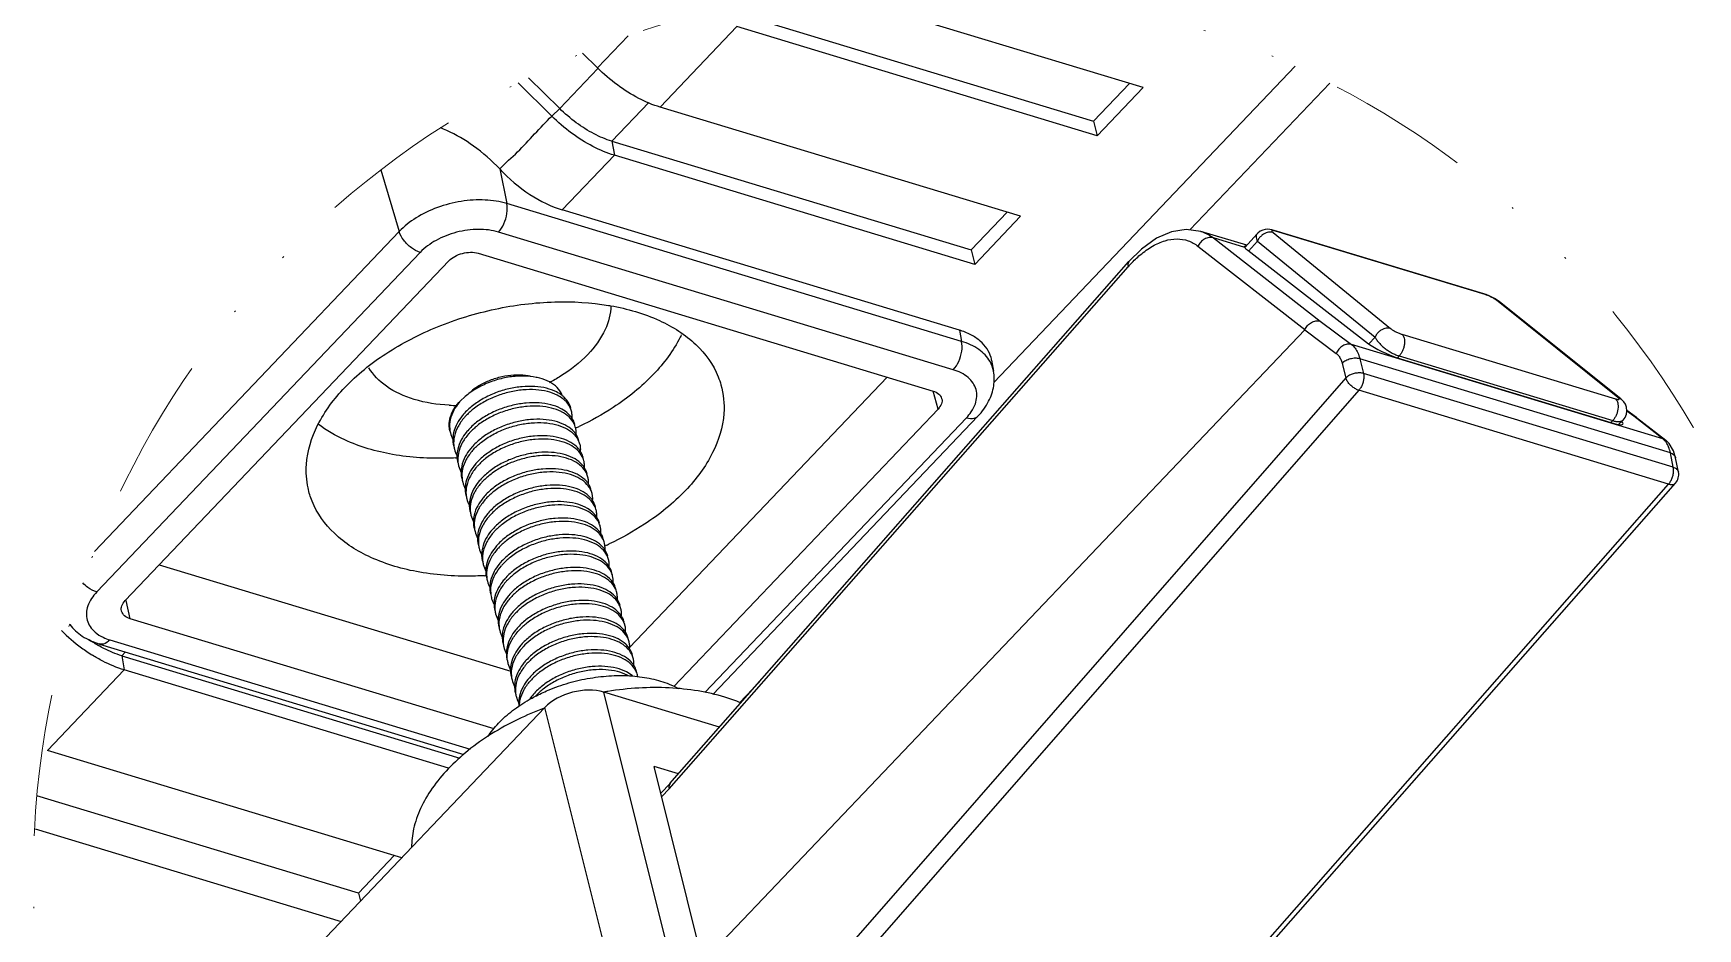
# Model space of a CAD drawing. Header units: millimetres. Extents: x 14276 to 15242, y -9916 to -8542.
# Drawn here: x 14766.8 to 14871.1, y -9379.6 to -9323.5 of the extents above; entities that cross this region are included whole.
import ezdxf

# ---------------------------------------------------------------- set-up
doc = ezdxf.new("R2010")
doc.units = ezdxf.units.MM
doc.linetypes.add('DIVIDE', pattern=[31.75, 12.7, -6.35, 0, -6.35, 0, -6.35])
doc.layers.add('hatch', color=56, linetype='Continuous', lineweight=9)

# ---------------------------------------------------------------- blocks, each defined once
blk = doc.blocks.new('u9')
at = {"color": 7, "linetype": 'Continuous'}
for p, q in [((-73.03, 161.291), (-110.484, 118.685)), ((-72.6, 161.349), (-110.054, 118.743)), ((-90.641, 112.865), (-53.334, 155.515)), ((-89.819, 112.092), (-52.512, 154.742)), ((-50.968, 154.467), (-46.48, 136.448)), ((-45.112, 154.771), (-39.625, 132.742)), ((-48.806, 153.813), (-43.319, 131.784)), ((-39.625, 132.742), (-21.348, 151.93)), ((-87.242, 109.077), (-49.526, 148.675)), ((-7.672, 140.341), (-26.855, 146.149)), ((-30.185, 142.018), (-27.931, 144.385)), ((-27.931, 144.385), (-28.057, 144.887)), ((-27.931, 144.385), (-7.784, 138.285)), ((-30.654, 142.16), (-8.447, 135.436)), ((-47.413, 137.847), (-76.182, 105.12)), ((-47.47, 137.509), (-46.895, 138.113)), ((-47.413, 137.847), (-46.95, 138.333)), ((-47.463, 137.516), (-76.226, 104.798)), ((-47.998, 136.908), (-46.48, 136.448)), ((-11.712, 128.768), (-34.551, 135.683)), ((-13.102, 129.506), (-34.291, 135.922)), ((-33.577, 136.542), (-13.255, 130.388)), ((-12.361, 128.508), (-34.949, 135.347)), ((-8.447, 135.436), (-13.255, 130.388)), ((-50.572, 133.98), (-43.319, 131.784)), ((-36.435, 134.082), (-13.629, 127.177)), ((-50.152, 131.922), (-66.765, 114.481)), ((-49.641, 131.804), (-66.045, 114.583)), ((-53.073, 131.135), (-51.821, 132.449)), ((-64.262, 114.043), (-47.705, 131.426)), ((-15.451, 123.803), (-37.479, 130.473)), ((-13.337, 129.26), (-13.102, 129.506)), ((-13.102, 129.506), (-13.255, 130.388)), ((-44.921, 128.984), (-61.064, 112.036)), ((-13.629, 127.177), (-13.371, 126.032)), ((-13.318, 126.044), (-33.593, 104.757)), ((-31.81, 104.217), (-11.535, 125.504)), ((-30.488, 102.912), (-11.39, 122.962)), ((-110.67, 117.991), (-110.489, 117.09)), ((-110.054, 118.743), (-90.641, 112.865)), ((-110.489, 117.09), (-110.36, 116.663)), ((-110.34, 117.683), (-110.16, 116.782)), ((-110.34, 117.683), (-90.927, 111.805)), ((-110.16, 116.782), (-90.698, 110.889)), ((-108.046, 114.576), (-109.868, 115.998)), ((-109.683, 115.901), (-109.866, 115.996)), ((-109.683, 115.901), (-107.866, 114.483)), ((-109.683, 115.901), (-90.178, 109.995)), ((-107.193, 114.732), (-106.918, 115.004)), ((-93.043, 110.82), (-106.635, 114.936)), ((-106.546, 114.762), (-106.432, 114.875)), ((-93.163, 110.71), (-106.546, 114.762)), ((-108.046, 114.576), (-108.036, 114.569)), ((-108.036, 114.569), (-107.438, 114.124)), ((-108.036, 114.569), (-107.866, 114.483)), ((-107.866, 114.483), (-107.438, 114.165)), ((-64.262, 114.043), (-63.95, 112.909)), ((-107.05, 113.402), (-99.446, 107.317)), ((-106.865, 113.306), (-99.261, 107.22)), ((-93.338, 109.353), (-106.721, 113.405)), ((-35.441, 104.277), (-63.95, 112.909)), ((-34.627, 113.249), (-34.32, 113.537)), ((-90.698, 110.889), (-90.927, 111.805)), ((-89.59, 111.177), (-89.819, 112.092)), ((-86.636, 92.558), (-67.751, 112.385)), ((-67.621, 110.981), (-67.744, 111.665)), ((-93.163, 110.71), (-93.055, 110.824)), ((-65.218, 111.578), (-36.709, 102.946)), ((-91.65, 109.536), (-91.257, 109.949)), ((-84.278, 103.521), (-91.65, 109.536)), ((-83.675, 104.091), (-91.25, 109.943)), ((-88.212, 108.532), (-90.178, 109.995)), ((-87.242, 109.077), (-89.22, 110.549)), ((-65.599, 109.094), (-65.741, 109.795)), ((-65.741, 109.795), (-37.232, 101.163)), ((-85.256, 102.98), (-92.627, 108.995)), ((-81.521, 103.312), (-88.212, 108.532)), ((-80.554, 103.833), (-87.253, 109.06)), ((-65.599, 109.094), (-40.715, 101.559)), ((-99.446, 107.317), (-99.447, 107.318)), ((-99.447, 107.318), (-99.314, 107.221)), ((-98.614, 106.869), (-98.46, 106.817)), ((-98.547, 106.864), (-98.46, 106.817)), ((-98.547, 106.864), (-85.414, 102.887)), ((-98.46, 106.817), (-85.327, 102.841)), ((-69.432, 101.958), (-66.56, 104.974)), ((-66.332, 104.069), (-66.56, 104.974)), ((-66.56, 104.974), (-43.976, 98.135)), ((-84.278, 103.521), (-83.729, 104.133)), ((-84.258, 103.053), (-83.491, 103.908)), ((-83.612, 103.773), (-80.74, 102.904)), ((-83.491, 103.908), (-83.478, 103.83)), ((-83.491, 103.908), (-81.521, 103.312)), ((-68.586, 101.702), (-66.332, 104.069)), ((-43.823, 97.253), (-66.332, 104.069)), ((-88.812, 93.614), (-80.052, 102.81)), ((-85.414, 102.887), (-85.327, 102.841)), ((-29.331, 99.054), (-30.488, 102.912)), ((-69.432, 101.958), (-46.848, 95.12)), ((-40.715, 101.559), (-43.976, 98.135)), ((-36.792, 98.991), (-37.232, 101.163)), ((-43.823, 97.253), (-43.976, 98.135)), ((-46.135, 94.826), (-43.823, 97.253)), ((-77.112, 93.895), (-74.24, 96.91)), ((-76.266, 93.638), (-74.012, 96.005)), ((-74.012, 96.005), (-74.24, 96.91)), ((-74.24, 96.91), (-51.656, 90.072)), ((-51.503, 89.19), (-74.012, 96.005)), ((-46.848, 95.12), (-51.656, 90.072)), ((-42.948, 92.685), (-40.55, 95.202)), ((-40.55, 95.202), (-40.048, 95.675)), ((-40.55, 95.202), (-38.601, 93.271)), ((-40.048, 95.675), (-37.952, 93.597)), ((-77.112, 93.895), (-57.082, 87.83)), ((-42.92, 92.659), (-44.845, 90.638)), ((-42.92, 92.659), (-41.986, 91.733))]:
    blk.add_line(p, q, dxfattribs=at)
for points in [[(-110.36, 116.663), (-110.082, 116.203), (-109.868, 115.998)], [(-107.194, 114.732), (-107.327, 114.56), (-107.412, 114.358), (-107.441, 114.142), (-107.414, 113.929), (-107.34, 113.74), (-107.237, 113.585), (-107.128, 113.469), (-107.049, 113.402)], [(-99.314, 107.221), (-99.148, 107.119), (-98.976, 107.027), (-98.798, 106.943), (-98.614, 106.869)], [(-80.741, 102.904), (-79.822, 102.779), (-78.902, 102.926), (-77.956, 103.338), (-77.007, 104.019), (-76.225, 104.798)], [(-85.327, 102.841), (-85.192, 102.805), (-85.051, 102.78), (-84.917, 102.771), (-84.773, 102.781), (-84.615, 102.818), (-84.454, 102.893), (-84.304, 103.006), (-84.258, 103.054)]]:
    blk.add_lwpolyline(points, dxfattribs=at)
for centre, radius, start, end in [((-39.668, 132.459), 1.69, 359.60189, 7.46028), ((-41.806, 134.6), 3.776, 317.30188, 317.71196), ((-41.589, 134.249), 3.556, 318.89133, 321.1335), ((-41.364, 134.069), 3.268, 321.10646, 325.43429), ((-39.474, 131.63), 1.702, 14.04644, 28.98214), ((-39.458, 131.634), 1.686, 5.63102, 14.06602), ((-44.174, 131.006), 1.281, 188.49705, 194.07605), ((-44.165, 131.008), 1.29, 194.06439, 206.51171), ((-41.513, 133.536), 3.729, 317.29765, 318.89796), ((-41.331, 133.216), 3.556, 318.89133, 321.1335), ((-39.216, 130.598), 1.702, 14.04644, 28.98214), ((-39.2, 130.602), 1.686, 5.63102, 14.06602), ((-38.966, 129.563), 1.711, 14.07832, 29.19207), ((-43.907, 129.976), 1.29, 194.06439, 206.51171), ((-41.255, 132.504), 3.729, 317.29765, 318.89796), ((-41.073, 132.184), 3.556, 318.89133, 321.1335), ((-38.936, 129.57), 1.68, 6.47027, 14.08763), ((-38.7, 128.534), 1.702, 14.04644, 28.98214), ((-16.815, 120.549), 10.503, 53.53256, 58.15157), ((-43.654, 128.942), 1.285, 193.99976, 205.70715), ((-40.997, 131.471), 3.728, 317.2958, 318.89794), ((-40.816, 131.152), 3.557, 318.89127, 321.13705), ((-38.684, 128.537), 1.686, 5.63102, 14.06602), ((-38.442, 127.502), 1.702, 14.04644, 28.98214), ((-15.918, 121.535), 8.479, 54.97169, 59.80381), ((-17.298, 119.893), 11.318, 45.22579, 53.53643), ((-43.391, 127.912), 1.29, 194.06439, 206.51171), ((-40.739, 130.439), 3.729, 317.29765, 318.89796), ((-40.558, 130.12), 3.556, 318.89133, 321.1335), ((-38.426, 127.505), 1.686, 5.63102, 14.06602), ((-38.184, 126.469), 1.702, 14.04644, 28.98214), ((-43.133, 126.879), 1.29, 194.06439, 206.51171), ((-40.482, 129.407), 3.729, 317.29765, 318.89796), ((-40.3, 129.088), 3.556, 318.89133, 321.1335), ((-38.168, 126.473), 1.686, 5.63102, 14.06602), ((-38.139, 126.264), 1.708, 358.93469, 13.97474), ((-42.876, 125.847), 1.29, 194.06439, 206.51171), ((-40.224, 128.375), 3.729, 317.29765, 318.89796), ((-40.042, 128.055), 3.556, 318.89133, 321.1335), ((-37.93, 125.438), 1.705, 2.56552, 13.98367), ((-37.668, 124.405), 1.702, 14.04644, 28.98214), ((-42.616, 124.816), 1.292, 194.12519, 206.98786), ((-39.966, 127.343), 3.729, 317.29867, 318.89796), ((-39.783, 127.022), 3.555, 318.89154, 321.1201), ((-37.653, 124.408), 1.686, 5.63102, 14.06602), ((-34.703, 104.467), 20.048, 93.25371, 93.55459), ((-37.411, 123.373), 1.702, 14.04644, 28.98214), ((-42.36, 123.783), 1.29, 194.06439, 206.51171), ((-39.708, 126.311), 3.729, 317.29765, 318.89796), ((-39.526, 125.991), 3.556, 318.89133, 321.1335), ((-37.395, 123.376), 1.686, 5.63102, 14.06602), ((-37.153, 122.341), 1.702, 14.04644, 28.98214), ((-35.184, 104.597), 19.799, 114.62083, 115.34052), ((-42.102, 122.751), 1.29, 194.06439, 206.51171), ((-39.45, 125.278), 3.729, 317.29765, 318.89796), ((-39.268, 124.959), 3.556, 318.89133, 321.1335), ((-37.137, 122.344), 1.686, 5.63102, 14.06602), ((-36.893, 121.309), 1.7, 14.03939, 28.9257), ((-41.844, 121.718), 1.29, 194.06439, 206.51171), ((-39.192, 124.246), 3.729, 317.29765, 318.89796), ((-39.01, 123.927), 3.556, 318.89133, 321.1335), ((-36.881, 121.312), 1.688, 5.40288, 14.06028), ((-36.637, 120.276), 1.702, 14.04644, 28.98214), ((-41.586, 120.686), 1.29, 194.06439, 206.51171), ((-38.934, 123.214), 3.729, 317.29765, 318.89796), ((-38.752, 122.894), 3.556, 318.89135, 321.13252), ((-36.621, 120.28), 1.686, 5.63102, 14.06602), ((-36.379, 119.244), 1.702, 14.04644, 28.98214), ((-41.328, 119.654), 1.29, 194.06439, 206.51171), ((-38.676, 122.182), 3.729, 317.29765, 318.89796), ((-38.495, 121.862), 3.556, 318.89133, 321.1335), ((-36.363, 119.247), 1.686, 5.63102, 14.06602), ((-36.121, 118.212), 1.702, 14.04644, 28.98214), ((-109.876, 118.15), 0.81, 138.68094, 191.34225), ((-41.07, 118.622), 1.29, 194.06439, 206.51171), ((-38.419, 121.15), 3.729, 317.29765, 318.89796), ((-38.237, 120.83), 3.556, 318.89133, 321.1335), ((-36.105, 118.215), 1.686, 5.63102, 14.06602), ((-35.879, 117.174), 1.719, 14.11574, 29.44845), ((-40.813, 117.59), 1.29, 194.06439, 206.51171), ((-38.161, 120.117), 3.729, 317.29765, 318.89796), ((-37.979, 119.798), 3.556, 318.89133, 321.1335), ((-35.824, 117.187), 1.662, 6.91535, 14.1232), ((-32.956, 97.484), 19.645, 93.09482, 93.40187), ((-35.605, 116.147), 1.702, 14.04644, 28.98214), ((-108.949, 116.79), 1.155, 215.48322, 220.7124), ((-40.553, 116.558), 1.292, 194.12191, 206.96963), ((-37.903, 119.085), 3.729, 317.29862, 318.89796), ((-37.722, 118.766), 3.557, 318.89122, 321.14097), ((-35.59, 116.151), 1.686, 5.63102, 14.06602), ((-35.348, 115.115), 1.702, 14.04644, 28.98214), ((-33.444, 97.619), 19.39, 114.72701, 115.46187), ((-40.297, 115.525), 1.29, 194.06439, 206.51171), ((-37.645, 118.053), 3.729, 317.29765, 318.89796), ((-37.463, 117.733), 3.556, 318.89133, 321.1335), ((-40.039, 114.493), 1.29, 194.06439, 206.51171), ((-39.499, 116.18), 2.446, 240.91468, 243.08635), ((-37.387, 117.021), 3.729, 317.29765, 318.89796), ((-37.205, 116.701), 3.556, 318.89133, 321.1335), ((-34.154, 102.775), 11.036, 87.22485, 89.92231), ((-36.996, 115.873), 3.552, 318.8905, 321.21629), ((-36.795, 115.896), 3.419, 316.38108, 318.6503), ((-99.117, 107.727), 0.526, 231.29044, 235.29339), ((-82.271, 110.471), 8.106, 316.87038, 318.68903)]:
    blk.add_arc(centre, radius, start, end, dxfattribs=at)
for centre, major_axis, ratio, start_param, end_param in [((-41.784, 133.397), (2.62, 0.654), 0.6159831, 3.9419533, 5.5120644), ((-105.886, 114.374), (-1.31, 0.609), 0.173443, -0.8839926, 0.4507869), ((-92.33, 110.269), (-1.29, 0.598), 0.1791821, 3.8085814, 5.3786925), ((-79.329, 102.891), (-7.917, 6.182), 0.0772247, -0.0075996, 0.0193655), ((-84.756, 104.418), (-1.279, 0.584), 0.1775373, 3.3909004, 3.7918467), ((-39.67, 96.402), (-4.491, 4.677), 0.5968302, 4.6930385, 5.4674452)]:
    blk.add_ellipse(centre, major_axis=major_axis, ratio=ratio, start_param=start_param, end_param=end_param, dxfattribs=at)
for points, start_tangent, end_tangent in [([(-33.562, 136.589), (-32.56, 137.809), (-31.832, 139.075), (-31.396, 140.356), (-31.263, 141.508)], (0.6896984, 0.7240967), (0.005966, 0.9999822)), ([(-47.404, 137.636), (-47.413, 137.847)], (0.2348064, 0.9720422), (-0.2417133, 0.9703477)), ([(-47.464, 137.516), (-47.404, 137.636)], (0.6479147, 0.7617129), (0.2348064, 0.9720422)), ([(-39.571, 132.789), (-37.936, 133.49), (-36.284, 134.402), (-34.814, 135.443), (-33.562, 136.589)], (0.9360297, 0.351921), (0.6896984, 0.7240967)), ([(-36.045, 134.571), (-36.719, 133.728)], (-0.5470453, -0.837103), (-0.6896984, -0.7240967)), ([(-36.719, 133.728), (-37.596, 132.943), (-38.646, 132.247), (-38.984, 132.062)], (-0.6896984, -0.7240967), (-0.885557, -0.4645308)), ([(-38.03, 132.642), (-38.077, 132.248), (-38.303, 131.656), (-38.703, 131.085)], (-0.0125869, -0.9999208), (-0.6573423, -0.7535921)), ([(-51.903, 132.452), (-50.892, 132.093), (-49.219, 131.707), (-47.41, 131.516), (-45.509, 131.525), (-43.564, 131.735), (-43.318, 131.775)], (0.9248486, -0.3803354), (0.9857489, 0.1682232)), ([(-38.984, 132.062), (-39.832, 131.662), (-41.114, 131.209), (-42.45, 130.903), (-43.792, 130.755), (-45.095, 130.768), (-46.316, 130.944), (-47.412, 131.276), (-48.016, 131.558)], (-0.885557, -0.4645308), (-0.8793786, 0.4761232)), ([(-45.113, 130.758), (-44.733, 130.514), (-44.112, 130.286), (-43.381, 130.173), (-42.578, 130.183), (-41.743, 130.317), (-40.918, 130.57), (-40.146, 130.932), (-39.465, 131.386), (-38.91, 131.91)], (0.7772918, -0.6291402), (0.6573423, 0.7535921)), ([(-44.854, 130.758), (-44.784, 130.721), (-44.163, 130.493), (-43.433, 130.38), (-42.63, 130.39), (-41.795, 130.524), (-40.97, 130.777), (-40.197, 131.138), (-39.516, 131.592), (-39.031, 132.039)], (0.8765976, -0.4812241), (0.6781316, 0.7349405)), ([(-38.562, 130.985), (-38.251, 131.45), (-38.025, 132.041), (-37.978, 132.448)], (0.627353, 0.778735), (0.0055733, 0.9999845)), ([(-38.446, 130.053), (-38.045, 130.624), (-37.819, 131.216), (-37.78, 131.799)], (0.6573423, 0.7535921), (-0.0977814, 0.9952079)), ([(-37.72, 131.415), (-37.728, 131.593), (-37.771, 131.837)], (0.0055733, 0.9999845), (-0.2427863, 0.9700798)), ([(-45.365, 130.488), (-45.268, 130.226), (-45.185, 130.083)], (0.2430968, -0.970002), (0.5536606, -0.8327424)), ([(-45.319, 130.432), (-45.006, 130.019), (-44.526, 129.689), (-43.906, 129.461), (-43.175, 129.348), (-42.372, 129.357), (-41.537, 129.491), (-40.712, 129.745), (-39.94, 130.106), (-39.258, 130.56), (-38.773, 131.007)], (0.4467389, -0.8946644), (0.6781316, 0.7349405)), ([(-44.957, 129.815), (-44.475, 129.482), (-43.854, 129.254), (-43.123, 129.141), (-42.32, 129.151), (-41.485, 129.285), (-40.66, 129.538), (-39.888, 129.9), (-39.207, 130.353), (-38.652, 130.878)], (0.7269455, -0.6866951), (0.6573423, 0.7535921)), ([(-38.305, 129.953), (-37.993, 130.418), (-37.768, 131.009), (-37.72, 131.415)], (0.627353, 0.778735), (0.0055733, 0.9999845)), ([(-38.188, 129.02), (-37.787, 129.592), (-37.561, 130.183), (-37.522, 130.767)], (0.6573423, 0.7535921), (-0.0977814, 0.9952079)), ([(-37.462, 130.391), (-37.473, 130.585), (-37.513, 130.805)], (0.0011915, 0.9999993), (-0.2431241, 0.9699952)), ([(-45.191, 130.097), (-45.193, 129.875), (-45.158, 129.662)], (-0.0914532, -0.9958094), (0.2430968, -0.970002)), ([(-45.185, 130.083), (-44.957, 129.815)], (0.5536606, -0.8327424), (0.7269455, -0.6866951)), ([(-45.107, 129.456), (-45.01, 129.194), (-44.928, 129.052)], (0.2430968, -0.970002), (0.5528846, -0.8332578)), ([(-45.061, 129.4), (-44.748, 128.987), (-44.268, 128.656), (-43.648, 128.428), (-42.917, 128.315), (-42.114, 128.325), (-41.279, 128.459), (-40.454, 128.712), (-39.682, 129.074), (-39.001, 129.528), (-38.515, 129.975)], (0.4467389, -0.8946644), (0.6781316, 0.7349405)), ([(-44.7, 128.783), (-44.217, 128.45), (-43.596, 128.222), (-42.866, 128.109), (-42.062, 128.119), (-41.227, 128.253), (-40.403, 128.506), (-39.63, 128.868), (-38.949, 129.321), (-38.394, 129.846)], (0.7266569, -0.6870006), (0.6573423, 0.7535921)), ([(-38.047, 128.921), (-37.731, 129.394), (-37.506, 129.994), (-37.462, 130.391)], (0.6273039, 0.7787745), (0.0011915, 0.9999993)), ([(-37.267, 129.76), (-37.3, 129.168), (-37.525, 128.568), (-37.93, 127.988)], (0.112342, -0.9936696), (-0.6573423, -0.7535921)), ([(-37.205, 129.351), (-37.213, 129.528), (-37.255, 129.773)], (0.0055733, 0.9999845), (-0.2427863, 0.9700798)), ([(-13.255, 130.388), (-11.91, 129.834), (-11.272, 129.471)], (0.9570884, -0.2897962), (0.8497942, -0.5271146)), ([(-13.102, 129.506), (-11.982, 129.044), (-11.653, 128.863)], (0.9570884, -0.2897962), (0.8646512, -0.5023727)), ([(-44.933, 129.065), (-44.936, 128.856), (-44.901, 128.631)], (-0.092151, -0.995745), (0.2421294, -0.970244)), ([(-44.928, 129.052), (-44.7, 128.783)], (0.5528846, -0.8332578), (0.7266569, -0.6870006)), ([(-44.849, 128.424), (-44.752, 128.161), (-44.669, 128.019)], (0.2430968, -0.970002), (0.5536606, -0.8327424)), ([(-44.812, 128.385), (-44.499, 127.963), (-44.012, 127.625), (-43.393, 127.397), (-42.661, 127.283), (-41.84, 127.294), (-40.992, 127.434), (-40.176, 127.688), (-39.415, 128.046), (-38.739, 128.499), (-38.257, 128.943)], (0.4341953, -0.9008188), (0.6781551, 0.7349188)), ([(-44.441, 127.751), (-43.959, 127.418), (-43.338, 127.19), (-42.608, 127.077), (-41.805, 127.087), (-40.969, 127.221), (-40.145, 127.474), (-39.372, 127.835), (-38.691, 128.289), (-38.136, 128.814)], (0.7269455, -0.6866951), (0.6573423, 0.7535921)), ([(-37.789, 127.888), (-37.478, 128.353), (-37.252, 128.945), (-37.205, 129.351)], (0.627353, 0.778735), (0.0055733, 0.9999845)), ([(-37.672, 126.956), (-37.271, 127.528), (-37.045, 128.119), (-37.006, 128.703)], (0.6573423, 0.7535921), (-0.0977814, 0.9952079)), ([(-37.531, 126.856), (-37.22, 127.321), (-36.994, 127.913), (-36.947, 128.319)], (0.627353, 0.778735), (0.0055733, 0.9999845)), ([(-36.947, 128.319), (-36.955, 128.496), (-36.997, 128.741)], (0.0055733, 0.9999845), (-0.2427863, 0.9700798)), ([(-12.361, 128.508), (-11.957, 128.77), (-11.714, 128.763)], (0.6896984, 0.7240967), (0.9642298, -0.2650677)), ([(-11.936, 128.346), (-12.361, 128.508)], (-0.9043687, 0.426752), (-0.9570884, 0.2897962)), ([(-10.933, 127.269), (-11.427, 128.019), (-11.936, 128.346)], (-0.264357, 0.9644249), (-0.9043687, 0.426752)), ([(-10.629, 128.267), (-11.712, 128.768)], (-0.8332048, 0.5529645), (-0.9570884, 0.2897962)), ([(-44.675, 128.032), (-44.677, 127.81), (-44.643, 127.598)], (-0.0914532, -0.9958094), (0.2430968, -0.970002)), ([(-44.669, 128.019), (-44.441, 127.751)], (0.5536606, -0.8327424), (0.7269455, -0.6866951)), ([(-44.591, 127.392), (-44.494, 127.129), (-44.411, 126.987)], (0.2430968, -0.970002), (0.5536606, -0.8327424)), ([(-44.546, 127.336), (-44.232, 126.922), (-43.753, 126.592), (-43.132, 126.364), (-42.401, 126.251), (-41.598, 126.261), (-40.763, 126.395), (-39.938, 126.648), (-39.166, 127.01), (-38.485, 127.463), (-37.999, 127.911)], (0.4467389, -0.8946644), (0.6781316, 0.7349405)), ([(-44.183, 126.718), (-43.701, 126.386), (-43.08, 126.157), (-42.35, 126.045), (-41.547, 126.054), (-40.712, 126.188), (-39.887, 126.442), (-39.114, 126.803), (-38.433, 127.257), (-37.878, 127.782)], (0.7269455, -0.6866951), (0.6573423, 0.7535921)), ([(-37.414, 125.924), (-37.013, 126.495), (-36.788, 127.087), (-36.748, 127.67)], (0.6573423, 0.7535921), (-0.0977814, 0.9952079)), ([(-37.273, 125.824), (-36.962, 126.289), (-36.736, 126.88), (-36.689, 127.287)], (0.627353, 0.778735), (0.0055733, 0.9999845)), ([(-36.689, 127.287), (-36.697, 127.464), (-36.739, 127.708)], (0.0055733, 0.9999845), (-0.2427863, 0.9700798)), ([(-11.535, 125.504), (-10.976, 126.381), (-10.933, 127.269)], (0.6896984, 0.7240967), (-0.264357, 0.9644249)), ([(-44.417, 127), (-44.419, 126.778), (-44.385, 126.566)], (-0.0914532, -0.9958094), (0.2430968, -0.970002)), ([(-44.411, 126.987), (-44.183, 126.718)], (0.5536606, -0.8327424), (0.7269455, -0.6866951)), ([(-44.333, 126.359), (-44.236, 126.097), (-44.153, 125.955)], (0.2430968, -0.970002), (0.5536606, -0.8327424)), ([(-44.288, 126.304), (-43.974, 125.89), (-43.495, 125.56), (-42.874, 125.332), (-42.144, 125.219), (-41.34, 125.229), (-40.505, 125.363), (-39.681, 125.616), (-38.908, 125.977), (-38.227, 126.431), (-37.742, 126.878)], (0.4467389, -0.8946644), (0.6781316, 0.7349405)), ([(-43.926, 125.686), (-43.443, 125.353), (-42.822, 125.125), (-42.092, 125.012), (-41.289, 125.022), (-40.454, 125.156), (-39.629, 125.409), (-38.856, 125.771), (-38.175, 126.225), (-37.62, 126.749)], (0.7269455, -0.6866951), (0.6573423, 0.7535921)), ([(-37.156, 124.892), (-36.756, 125.463), (-36.53, 126.055), (-36.491, 126.638)], (0.6573423, 0.7535921), (-0.0977814, 0.9952079)), ([(-37.016, 124.791), (-36.721, 125.226), (-36.493, 125.785), (-36.431, 126.232)], (0.6275381, 0.7785859), (0.0179118, 0.9998396)), ([(-36.426, 126.242), (-36.335, 126.042), (-36.275, 125.85)], (0.4724889, -0.8813366), (0.241775, -0.9703323)), ([(-13.629, 127.177), (-13.274, 126.99), (-13.091, 126.709), (-13.084, 126.682)], (0.9570884, -0.2897962), (0.2056982, -0.9786155)), ([(-13.106, 126.378), (-13.318, 126.044)], (-0.3132678, -0.9496648), (-0.6896984, -0.7240967)), ([(-13.084, 126.682), (-13.106, 126.378)], (0.2056982, -0.9786155), (-0.3132678, -0.9496648)), ([(-44.159, 125.968), (-44.161, 125.746), (-44.127, 125.534)], (-0.0914532, -0.9958094), (0.2430968, -0.970002)), ([(-44.153, 125.955), (-43.926, 125.686)], (0.5536606, -0.8327424), (0.7269455, -0.6866951)), ([(-44.075, 125.327), (-43.978, 125.065), (-43.895, 124.921)], (0.2430968, -0.970002), (0.5543619, -0.8322757)), ([(-44.03, 125.271), (-43.716, 124.858), (-43.237, 124.528), (-42.616, 124.3), (-41.886, 124.187), (-41.082, 124.197), (-40.247, 124.33), (-39.423, 124.584), (-38.65, 124.945), (-37.969, 125.399), (-37.484, 125.846)], (0.4467389, -0.8946644), (0.6781316, 0.7349405)), ([(-43.667, 124.654), (-43.185, 124.321), (-42.565, 124.093), (-41.834, 123.98), (-41.031, 123.99), (-40.196, 124.124), (-39.371, 124.377), (-38.599, 124.739), (-37.918, 125.192), (-37.363, 125.717)], (0.7272475, -0.6863753), (0.6573423, 0.7535921)), ([(-36.226, 125.515), (-36.287, 124.959), (-36.515, 124.4), (-36.898, 123.859)], (0.0446772, -0.9990015), (-0.6573423, -0.7535921)), ([(-36.757, 123.76), (-36.446, 124.224), (-36.22, 124.816), (-36.173, 125.222)], (0.627353, 0.778735), (0.0055733, 0.9999845)), ([(-36.173, 125.222), (-36.181, 125.4), (-36.224, 125.644)], (0.0055733, 0.9999845), (-0.2427863, 0.9700798)), ([(-43.901, 124.935), (-43.902, 124.696), (-43.869, 124.501)], (-0.0907424, -0.9958744), (0.2439715, -0.9697824)), ([(-43.895, 124.921), (-43.667, 124.654)], (0.5543619, -0.8322757), (0.7272475, -0.6863753)), ([(-43.817, 124.295), (-43.72, 124.033), (-43.638, 123.89)], (0.2430968, -0.970002), (0.5536606, -0.8327424)), ([(-43.767, 124.23), (-43.455, 123.822), (-42.973, 123.492), (-42.355, 123.267), (-41.63, 123.155), (-40.83, 123.164), (-40.008, 123.294), (-39.193, 123.541), (-38.41, 123.903), (-37.714, 124.365), (-37.226, 124.814)], (0.4540475, -0.8909775), (0.6781187, 0.7349524)), ([(-43.41, 123.622), (-42.927, 123.289), (-42.307, 123.061), (-41.576, 122.948), (-40.773, 122.958), (-39.938, 123.092), (-39.113, 123.345), (-38.341, 123.707), (-37.66, 124.16), (-37.105, 124.685)], (0.7269455, -0.6866951), (0.6573423, 0.7535921)), ([(-36.64, 122.827), (-36.24, 123.399), (-36.014, 123.99), (-35.975, 124.574)], (0.6573423, 0.7535921), (-0.0977814, 0.9952079)), ([(-36.499, 122.727), (-36.188, 123.192), (-35.962, 123.784), (-35.915, 124.19)], (0.627353, 0.778735), (0.0055733, 0.9999845)), ([(-35.915, 124.19), (-35.923, 124.367), (-35.966, 124.612)], (0.0055733, 0.9999845), (-0.2427863, 0.9700798)), ([(-35.841, 124.482), (-35.275, 124.506), (-31.776, 124.264), (-28.717, 123.338), (-26.426, 121.827), (-25.03, 119.815), (-24.779, 118.985)], (0.9983881, 0.0567561), (0.2077473, -0.9781825)), ([(-43.644, 123.903), (-43.646, 123.682), (-43.611, 123.469)], (-0.0914532, -0.9958094), (0.2430968, -0.970002)), ([(-43.638, 123.89), (-43.41, 123.622)], (0.5536606, -0.8327424), (0.7269455, -0.6866951)), ([(-43.56, 123.263), (-43.463, 123.001), (-43.38, 122.858)], (0.2430968, -0.970002), (0.5536606, -0.8327424)), ([(-43.514, 123.207), (-43.201, 122.793), (-42.721, 122.463), (-42.1, 122.235), (-41.37, 122.122), (-40.567, 122.132), (-39.732, 122.266), (-38.907, 122.519), (-38.134, 122.881), (-37.453, 123.334), (-36.968, 123.782)], (0.4467389, -0.8946644), (0.6781316, 0.7349405)), ([(-43.152, 122.59), (-42.67, 122.257), (-42.049, 122.029), (-41.318, 121.916), (-40.515, 121.926), (-39.68, 122.06), (-38.855, 122.313), (-38.083, 122.674), (-37.402, 123.128), (-36.847, 123.653)], (0.7269455, -0.6866951), (0.6573423, 0.7535921)), ([(-36.383, 121.795), (-35.982, 122.367), (-35.756, 122.958), (-35.717, 123.542)], (0.6573423, 0.7535921), (-0.0977814, 0.9952079)), ([(-36.242, 121.695), (-35.93, 122.16), (-35.705, 122.752), (-35.657, 123.158)], (0.627353, 0.778735), (0.0055733, 0.9999845)), ([(-35.657, 123.158), (-35.665, 123.335), (-35.708, 123.58)], (0.0055733, 0.9999845), (-0.2427863, 0.9700798)), ([(-48.431, 119.146), (-45.863, 121.258), (-43.658, 122.491)], (0.6896984, 0.7240967), (0.903774, 0.42801)), ([(-43.386, 122.871), (-43.388, 122.649), (-43.353, 122.437)], (-0.0914532, -0.9958094), (0.2430968, -0.970002)), ([(-43.38, 122.858), (-43.152, 122.59)], (0.5536606, -0.8327424), (0.7269455, -0.6866951)), ([(-43.302, 122.231), (-43.205, 121.968), (-43.122, 121.826)], (0.2430968, -0.970002), (0.5536606, -0.8327424)), ([(-43.256, 122.175), (-42.943, 121.761), (-42.463, 121.431), (-41.843, 121.203), (-41.112, 121.09), (-40.309, 121.1), (-39.474, 121.234), (-38.649, 121.487), (-37.877, 121.849), (-37.195, 122.302), (-36.71, 122.75)], (0.4467389, -0.8946644), (0.6781316, 0.7349405)), ([(-42.894, 121.558), (-42.412, 121.225), (-41.791, 120.997), (-41.06, 120.884), (-40.257, 120.893), (-39.422, 121.027), (-38.597, 121.281), (-37.825, 121.642), (-37.144, 122.096), (-36.589, 122.621)], (0.7269455, -0.6866951), (0.6573423, 0.7535921)), ([(-36.125, 120.763), (-35.724, 121.334), (-35.498, 121.926), (-35.459, 122.509)], (0.6573423, 0.7535921), (-0.0977814, 0.9952079)), ([(-35.984, 120.663), (-35.674, 121.126), (-35.448, 121.715), (-35.399, 122.124)], (0.6273666, 0.778724), (0.0066944, 0.9999776)), ([(-35.399, 122.124), (-35.407, 122.296), (-35.45, 122.547)], (0.0066944, 0.9999776), (-0.2427003, 0.9701013)), ([(-43.128, 121.839), (-43.13, 121.617), (-43.095, 121.405)], (-0.0914532, -0.9958094), (0.2430968, -0.970002)), ([(-43.122, 121.826), (-42.894, 121.558)], (0.5536606, -0.8327424), (0.7269455, -0.6866951)), ([(-43.044, 121.198), (-42.947, 120.936), (-42.864, 120.794)], (0.2430968, -0.970002), (0.5536606, -0.8327424)), ([(-42.998, 121.143), (-42.685, 120.729), (-42.205, 120.399), (-41.585, 120.171), (-40.854, 120.058), (-40.051, 120.068), (-39.216, 120.202), (-38.391, 120.455), (-37.619, 120.816), (-36.938, 121.27), (-36.452, 121.717)], (0.4467389, -0.8946644), (0.6781316, 0.7349405)), ([(-42.636, 120.525), (-42.154, 120.192), (-41.533, 119.964), (-40.803, 119.851), (-39.999, 119.861), (-39.164, 119.995), (-38.34, 120.248), (-37.567, 120.61), (-36.886, 121.064), (-36.331, 121.589)], (0.7269455, -0.6866951), (0.6573423, 0.7535921)), ([(-35.867, 119.731), (-35.467, 120.3), (-35.241, 120.889), (-35.201, 121.47)], (0.6573423, 0.7535921), (-0.0938218, 0.995589)), ([(-35.726, 119.631), (-35.415, 120.096), (-35.189, 120.687), (-35.142, 121.093)], (0.627353, 0.778735), (0.0055733, 0.9999845)), ([(-35.142, 121.093), (-35.15, 121.271), (-35.192, 121.515)], (0.0055733, 0.9999845), (-0.2427863, 0.9700798)), ([(-42.87, 120.807), (-42.872, 120.585), (-42.837, 120.373)], (-0.0914532, -0.9958094), (0.2430968, -0.970002)), ([(-42.864, 120.794), (-42.636, 120.525)], (0.5536606, -0.8327424), (0.7269455, -0.6866951)), ([(-42.786, 120.166), (-42.689, 119.904), (-42.606, 119.761)], (0.2430968, -0.970002), (0.5536606, -0.8327424)), ([(-42.74, 120.11), (-42.427, 119.697), (-41.948, 119.367), (-41.327, 119.139), (-40.596, 119.026), (-39.793, 119.036), (-38.958, 119.17), (-38.133, 119.423), (-37.361, 119.784), (-36.68, 120.238), (-36.194, 120.685)], (0.4467389, -0.8946644), (0.6781316, 0.7349405)), ([(-42.378, 119.493), (-41.896, 119.16), (-41.275, 118.932), (-40.545, 118.819), (-39.742, 118.829), (-38.906, 118.963), (-38.082, 119.216), (-37.309, 119.578), (-36.628, 120.031), (-36.073, 120.556)], (0.7269455, -0.6866951), (0.6573423, 0.7535921)), ([(-35.609, 118.698), (-35.208, 119.27), (-34.982, 119.861), (-34.943, 120.445)], (0.6573423, 0.7535921), (-0.0977814, 0.9952079)), ([(-35.468, 118.599), (-35.157, 119.064), (-34.931, 119.655), (-34.884, 120.061)], (0.627353, 0.778735), (0.0055733, 0.9999845)), ([(-34.884, 120.061), (-34.892, 120.239), (-34.934, 120.483)], (0.0055733, 0.9999845), (-0.2427863, 0.9700798)), ([(-50.657, 112.517), (-50.841, 114.32), (-50.136, 116.772), (-48.431, 119.146)], (-0.2710622, 0.9625618), (0.6896984, 0.7240967)), ([(-42.612, 119.775), (-42.614, 119.553), (-42.58, 119.341)], (-0.0914532, -0.9958094), (0.2430968, -0.970002)), ([(-42.606, 119.761), (-42.378, 119.493)], (0.5536606, -0.8327424), (0.7269455, -0.6866951)), ([(-42.528, 119.134), (-42.431, 118.872), (-42.348, 118.729)], (0.2430968, -0.970002), (0.5536606, -0.8327424)), ([(-42.483, 119.078), (-42.169, 118.665), (-41.69, 118.334), (-41.069, 118.106), (-40.338, 117.993), (-39.535, 118.003), (-38.7, 118.137), (-37.875, 118.39), (-37.103, 118.752), (-36.422, 119.206), (-35.936, 119.653)], (0.4467389, -0.8946644), (0.6781316, 0.7349405)), ([(-42.12, 118.461), (-41.638, 118.128), (-41.017, 117.9), (-40.287, 117.787), (-39.484, 117.797), (-38.649, 117.931), (-37.824, 118.184), (-37.051, 118.546), (-36.37, 118.999), (-35.815, 119.524)], (0.7269455, -0.6866951), (0.6573423, 0.7535921)), ([(-35.351, 117.666), (-34.95, 118.238), (-34.725, 118.829), (-34.685, 119.413)], (0.6573423, 0.7535921), (-0.0977814, 0.9952079)), ([(-35.21, 117.566), (-34.899, 118.031), (-34.673, 118.623), (-34.626, 119.029)], (0.627353, 0.778735), (0.0055733, 0.9999845)), ([(-34.626, 119.029), (-34.634, 119.206), (-34.676, 119.451)], (0.0055733, 0.9999845), (-0.2427863, 0.9700798)), ([(-24.779, 118.985), (-24.676, 117.509), (-25.38, 115.056), (-27.085, 112.683)], (0.2077473, -0.9781825), (-0.6896984, -0.7240967)), ([(-110.34, 117.683), (-110.517, 117.77), (-110.633, 117.895), (-110.67, 117.991)], (-0.9506329, 0.3103177), (-0.2007838, 0.9796356)), ([(-110.054, 118.743), (-110.24, 118.775), (-110.394, 118.749), (-110.484, 118.685)], (-0.9567211, 0.2910065), (-0.667481, -0.7446268)), ([(-110.054, 118.743), (-110.179, 118.566), (-110.277, 118.351), (-110.34, 118.119), (-110.362, 117.889), (-110.34, 117.683)], (-0.659315, -0.7518668), (0.2201909, -0.9754568)), ([(-42.354, 118.742), (-42.356, 118.521), (-42.322, 118.308)], (-0.0914532, -0.9958094), (0.2430968, -0.970002)), ([(-42.348, 118.729), (-42.12, 118.461)], (0.5536606, -0.8327424), (0.7269455, -0.6866951)), ([(-42.27, 118.102), (-42.173, 117.84), (-42.09, 117.697)], (0.2430968, -0.970002), (0.5536606, -0.8327424)), ([(-42.225, 118.046), (-41.911, 117.632), (-41.432, 117.302), (-40.811, 117.074), (-40.081, 116.961), (-39.277, 116.971), (-38.442, 117.105), (-37.618, 117.358), (-36.845, 117.72), (-36.164, 118.174), (-35.679, 118.621)], (0.4467389, -0.8946644), (0.6781316, 0.7349405)), ([(-41.863, 117.429), (-41.38, 117.096), (-40.759, 116.868), (-40.029, 116.755), (-39.226, 116.765), (-38.391, 116.899), (-37.566, 117.152), (-36.793, 117.513), (-36.112, 117.967), (-35.557, 118.492)], (0.7269455, -0.6866951), (0.6573423, 0.7535921)), ([(-35.093, 116.634), (-34.693, 117.206), (-34.467, 117.797), (-34.428, 118.381)], (0.6573423, 0.7535921), (-0.0977814, 0.9952079)), ([(-34.952, 116.535), (-34.632, 117.017), (-34.407, 117.626), (-34.368, 118.014)], (0.6272499, 0.7788181), (-0.0039705, 0.9999921)), ([(-34.368, 118.014), (-34.382, 118.226), (-34.418, 118.419)], (-0.0039705, 0.9999921), (-0.2433977, 0.9699266)), ([(-110.16, 116.782), (-110.374, 116.899), (-110.484, 117.069), (-110.489, 117.09)], (-0.950633, 0.3103176), (-0.1890959, 0.9819586)), ([(-42.096, 117.71), (-42.098, 117.488), (-42.064, 117.276)], (-0.0914532, -0.9958094), (0.2430968, -0.970002)), ([(-42.09, 117.697), (-41.863, 117.429)], (0.5536606, -0.8327424), (0.7269455, -0.6866951)), ([(-42.012, 117.07), (-41.915, 116.807), (-41.832, 116.664)], (0.2430968, -0.970002), (0.5543502, -0.8322835)), ([(-41.967, 117.014), (-41.653, 116.6), (-41.174, 116.27), (-40.553, 116.042), (-39.823, 115.929), (-39.019, 115.939), (-38.184, 116.073), (-37.36, 116.326), (-36.587, 116.688), (-35.906, 117.141), (-35.421, 117.589)], (0.4467389, -0.8946644), (0.6781316, 0.7349405)), ([(-41.604, 116.396), (-41.122, 116.064), (-40.502, 115.836), (-39.771, 115.723), (-38.968, 115.733), (-38.133, 115.866), (-37.308, 116.12), (-36.536, 116.481), (-35.855, 116.935), (-35.3, 117.46)], (0.7272269, -0.6863972), (0.6573423, 0.7535921)), ([(-34.835, 115.602), (-34.425, 116.191), (-34.201, 116.801), (-34.174, 117.387)], (0.6573423, 0.7535921), (-0.1203739, 0.9927286)), ([(-34.694, 115.502), (-34.383, 115.967), (-34.157, 116.558), (-34.11, 116.965)], (0.627353, 0.778735), (0.0055733, 0.9999845)), ([(-34.11, 116.965), (-34.118, 117.142), (-34.161, 117.386)], (0.0055733, 0.9999845), (-0.2427863, 0.9700798)), ([(-34.017, 117.101), (-33.515, 117.121), (-30.081, 116.884), (-27.08, 115.975), (-25.421, 114.995)], (0.9985416, 0.0539872), (0.7952955, -0.606222)), ([(-110.16, 116.782), (-110.05, 116.416), (-109.889, 116.119)], (0.2038357, -0.9790051), (0.5811049, -0.8138287)), ([(-109.824, 116.036), (-109.683, 115.901)], (0.6528998, -0.7574443), (0.7905486, -0.6123993)), ([(-41.806, 116.243), (-41.839, 116.439), (-41.838, 116.677)], (-0.24392, 0.9697954), (0.0907539, 0.9958733)), ([(-41.832, 116.664), (-41.604, 116.396)], (0.5543502, -0.8322835), (0.7272269, -0.6863972)), ([(-41.754, 116.037), (-41.657, 115.775), (-41.575, 115.633)], (0.2430968, -0.970002), (0.5536606, -0.8327424)), ([(-35.163, 116.557), (-35.65, 116.107), (-36.347, 115.646), (-37.13, 115.283), (-37.944, 115.037), (-38.767, 114.906), (-39.565, 114.897), (-40.289, 115.008), (-40.908, 115.234), (-41.391, 115.564), (-41.704, 115.972)], (-0.6781193, -0.7349518), (-0.4537663, 0.8911207)), ([(-41.347, 115.364), (-40.864, 115.031), (-40.244, 114.803), (-39.513, 114.69), (-38.71, 114.7), (-37.875, 114.834), (-37.05, 115.087), (-36.278, 115.449), (-35.597, 115.903), (-35.042, 116.428)], (0.7269455, -0.6866951), (0.6573423, 0.7535921)), ([(-34.577, 114.57), (-34.177, 115.141), (-33.951, 115.733), (-33.912, 116.316)], (0.6573423, 0.7535921), (-0.0977814, 0.9952079)), ([(-34.436, 114.47), (-34.125, 114.935), (-33.899, 115.526), (-33.852, 115.932)], (0.627353, 0.778735), (0.0055733, 0.9999845)), ([(-33.852, 115.932), (-33.86, 116.11), (-33.903, 116.354)], (0.0055733, 0.9999845), (-0.2427863, 0.9700798)), ([(-106.546, 114.762), (-106.744, 114.81), (-106.918, 114.825), (-107.063, 114.805), (-107.173, 114.75), (-107.194, 114.732)], (-0.9543811, 0.2985913), (-0.7073376, -0.7068758)), ([(-106.721, 113.405), (-106.805, 113.508), (-106.861, 113.653), (-106.885, 113.832), (-106.875, 114.032), (-106.832, 114.238), (-106.76, 114.438), (-106.662, 114.617), (-106.546, 114.762)], (-0.7778146, 0.6284938), (0.6999197, 0.7142215)), ([(-46.428, 111.861), (-43.907, 113.934), (-41.78, 115.126)], (0.6896984, 0.7240967), (0.9028652, 0.4299237)), ([(-41.581, 115.646), (-41.583, 115.424), (-41.548, 115.212)], (-0.0914532, -0.9958094), (0.2430968, -0.970002)), ([(-41.575, 115.633), (-41.347, 115.364)], (0.5536606, -0.8327424), (0.7269455, -0.6866951)), ([(-41.497, 115.005), (-41.4, 114.743), (-41.317, 114.6)], (0.2430968, -0.970002), (0.5536606, -0.8327424)), ([(-41.451, 114.949), (-41.138, 114.536), (-40.658, 114.206), (-40.639, 114.196)], (0.4467389, -0.8946644), (0.8953122, -0.4454393)), ([(-40.639, 114.196), (-40.037, 113.978), (-39.307, 113.865), (-38.504, 113.875), (-37.669, 114.009), (-36.844, 114.262), (-36.071, 114.623), (-35.39, 115.077), (-34.905, 115.524)], (0.8953122, -0.4454393), (0.6781316, 0.7349405)), ([(-40.607, 113.999), (-39.986, 113.771), (-39.255, 113.658), (-38.452, 113.668), (-37.617, 113.802), (-36.792, 114.055), (-36.02, 114.417), (-35.339, 114.87), (-34.784, 115.395)], (0.8915959, -0.452832), (0.6573423, 0.7535921)), ([(-33.665, 115.402), (-33.621, 115.066), (-33.695, 114.553), (-33.932, 114.035), (-34.228, 113.637)], (0.2413707, -0.970433), (-0.6604839, -0.7508402)), ([(-34.227, 113.648), (-33.919, 114.109), (-33.693, 114.7), (-33.654, 115.284), (-33.696, 115.528)], (0.6262154, 0.7796501), (-0.2427863, 0.9700798)), ([(-66.765, 114.481), (-67.434, 113.553), (-67.752, 112.593), (-67.744, 111.665)], (-0.6896984, -0.7240967), (0.1774193, -0.9841354)), ([(-66.045, 114.583), (-66.536, 114.612), (-66.761, 114.478)], (-0.9570884, 0.2897962), (-0.7088279, -0.7053814)), ([(-66.345, 114.216), (-66.604, 113.706), (-66.646, 112.817)], (-0.5650758, -0.825039), (0.2643705, -0.9644212)), ([(-66.045, 114.583), (-66.345, 114.216)], (-0.6896984, -0.7240967), (-0.5650758, -0.825039)), ([(-64.487, 113.372), (-64.489, 113.377), (-64.474, 113.709), (-64.262, 114.043)], (-0.2740926, 0.9617033), (0.6896984, 0.7240967)), ([(-41.323, 114.614), (-41.325, 114.392), (-41.29, 114.18)], (-0.0914532, -0.9958094), (0.2430968, -0.970002)), ([(-41.317, 114.6), (-41.089, 114.332)], (0.5536606, -0.8327424), (0.7269455, -0.6866951)), ([(-41.239, 113.973), (-41.142, 113.711), (-40.828, 113.297), (-40.696, 113.185)], (0.2430968, -0.970002), (0.7911524, -0.6116191)), ([(-41.193, 113.917), (-40.88, 113.504), (-40.756, 113.398)], (0.4467389, -0.8946644), (0.7875016, -0.6163127)), ([(-41.089, 114.332), (-40.688, 114.043)], (0.7269455, -0.6866951), (0.8737943, -0.4862957)), ([(-40.756, 113.398), (-40.4, 113.174), (-39.78, 112.945), (-39.049, 112.833), (-38.246, 112.842), (-37.411, 112.976), (-36.586, 113.23), (-35.814, 113.591), (-35.132, 114.045), (-34.647, 114.492)], (0.7875016, -0.6163127), (0.6781316, 0.7349405)), ([(-40.696, 113.185), (-40.349, 112.967), (-39.728, 112.739), (-38.997, 112.626), (-38.194, 112.636), (-37.359, 112.77), (-36.534, 113.023), (-35.762, 113.385), (-35.081, 113.838), (-34.526, 114.363)], (0.7911524, -0.6116191), (0.6573423, 0.7535921)), ([(-33.62, 113.799), (-31.431, 113.436), (-29.687, 112.608), (-28.586, 111.446)], (0.9988205, -0.0485561), (0.5079756, -0.8613715)), ([(-106.865, 113.306), (-107.022, 113.382), (-107.049, 113.402)], (-0.9577479, 0.2876091), (-0.7817031, 0.6236507)), ([(-106.721, 113.405), (-106.799, 113.426), (-106.863, 113.438), (-106.911, 113.439), (-106.941, 113.431), (-106.952, 113.413), (-106.943, 113.385), (-106.914, 113.349), (-106.865, 113.306)], (-0.9571031, 0.2897476), (0.7807192, -0.6248821)), ([(-90.927, 111.805), (-90.949, 112.011), (-90.927, 112.241), (-90.864, 112.473), (-90.766, 112.687), (-90.641, 112.865)], (-0.2201909, 0.9754568), (0.659315, 0.7518668)), ([(-90.641, 112.865), (-90.439, 112.779), (-90.236, 112.645), (-90.053, 112.473), (-89.909, 112.283), (-89.819, 112.092)], (0.9574537, -0.2885869), (0.3107462, -0.9504929)), ([(-66.646, 112.817), (-66.153, 112.068), (-65.218, 111.578)], (0.2643705, -0.9644212), (0.9570884, -0.2897962)), ([(-63.95, 112.909), (-64.305, 113.096), (-64.487, 113.372)], (-0.9570884, 0.2897962), (-0.2740926, 0.9617033)), ([(-27.085, 112.683), (-29.654, 110.57), (-32.891, 108.884), (-36.496, 107.777), (-40.241, 107.323), (-43.6, 107.54)], (-0.6896984, -0.7240967), (-0.9863629, 0.1645851)), ([(-40.708, 113.191), (-40.632, 113.014), (-40.29, 112.591), (-39.764, 112.263), (-39.143, 112.063)], (0.3232193, -0.9463241), (0.9775714, -0.2106042)), ([(-39.143, 112.063), (-39.084, 112.051), (-38.29, 111.97), (-37.428, 112.03), (-36.548, 112.229), (-35.704, 112.559), (-34.946, 113.003), (-34.627, 113.249)], (0.9775714, -0.2106042), (0.7634571, 0.6458585)), ([(-35.52, 112.556), (-35.091, 112.859), (-34.991, 112.941)], (0.8478715, 0.5302017), (0.7633804, 0.6459493)), ([(-90.927, 111.805), (-90.709, 111.772), (-90.464, 111.788), (-90.217, 111.851), (-89.995, 111.956), (-89.819, 112.092)], (0.9632456, -0.2686223), (0.7054757, 0.7087342)), ([(-67.742, 111.665), (-67.522, 111.058), (-66.821, 110.308), (-65.741, 109.795)], (0.1818759, -0.9833215), (0.9570884, -0.2897962)), ([(-43.6, 107.54), (-43.741, 107.564), (-46.8, 108.491), (-49.09, 110.002), (-50.486, 112.014), (-50.657, 112.517)], (-0.9863629, 0.1645851), (-0.2710622, 0.9625618)), ([(-48.17, 109.39), (-48.102, 109.531), (-46.428, 111.861)], (0.4288494, 0.903376), (0.6896984, 0.7240967)), ([(-42.311, 110.614), (-40.603, 111.986), (-39.908, 112.386)], (0.6896984, 0.7240967), (0.8843993, 0.4667311)), ([(-35.52, 112.556), (-36.19, 112.227), (-36.927, 112.004), (-37.685, 111.899), (-38.415, 111.921), (-38.728, 111.973)], (-0.8560885, -0.5168293), (-0.977534, 0.2107779)), ([(-93.338, 109.353), (-93.422, 109.455), (-93.478, 109.601), (-93.502, 109.78), (-93.492, 109.979), (-93.449, 110.186), (-93.377, 110.386), (-93.279, 110.564), (-93.163, 110.71)], (-0.7778144, 0.6284941), (0.6999193, 0.7142219)), ([(-91.65, 109.536), (-91.756, 109.711), (-91.9, 109.892), (-92.077, 110.071), (-92.278, 110.24), (-92.496, 110.394), (-92.721, 110.526), (-92.946, 110.632), (-93.163, 110.71)], (-0.4456696, 0.8951975), (-0.959699, 0.2810299)), ([(-90.698, 110.889), (-90.416, 110.856), (-90.107, 110.899), (-89.816, 111.012), (-89.59, 111.177)], (0.9632456, -0.2686223), (0.7054757, 0.7087342)), ([(-90.178, 109.995), (-90.398, 110.217), (-90.573, 110.519), (-90.698, 110.889)], (-0.8002429, 0.599676), (-0.2363429, 0.9716697)), ([(-89.22, 110.549), (-89.375, 110.705), (-89.5, 110.917), (-89.59, 111.177)], (-0.8020839, 0.5972114), (-0.2431978, 0.9699767)), ([(-67.621, 110.981), (-67.583, 110.816), (-67.332, 110.264), (-66.906, 109.781), (-66.32, 109.386), (-65.599, 109.094)], (0.1767452, -0.9842566), (0.9570884, -0.2897962)), ([(-65.218, 111.578), (-65.558, 111.058), (-65.748, 110.409), (-65.741, 109.795)], (-0.6896984, -0.7240967), (0.1985146, -0.9800979)), ([(-43.755, 107.564), (-43.397, 109.054), (-42.311, 110.614)], (0.0155383, 0.9998793), (0.6896984, 0.7240967)), ([(-92.627, 108.995), (-92.446, 108.968), (-92.255, 108.994), (-92.068, 109.071), (-91.897, 109.192), (-91.754, 109.351), (-91.65, 109.536)], (0.9564313, -0.2919575), (0.3921235, 0.9199126)), ([(-90.178, 109.995), (-89.907, 109.979), (-89.629, 110.079), (-89.388, 110.279), (-89.22, 110.549)], (0.9586572, -0.2845635), (0.3845316, 0.9231118)), ([(-92.627, 108.995), (-92.691, 109.042), (-92.769, 109.093), (-92.858, 109.145), (-92.955, 109.196), (-93.055, 109.244), (-93.155, 109.287), (-93.25, 109.324), (-93.338, 109.353)], (-0.7748188, 0.6321833), (-0.9570709, 0.289854)), ([(-87.253, 109.06), (-87.425, 108.798), (-87.666, 108.606), (-87.943, 108.513), (-88.212, 108.532)], (-0.4052452, -0.914208), (-0.9570884, 0.2897962)), ([(-99.261, 107.22), (-99.416, 107.295)], (-0.9577479, 0.2876091), (-0.8220833, 0.5693672)), ([(-99.261, 107.22), (-99.197, 107.173), (-99.119, 107.123), (-99.029, 107.071), (-98.932, 107.021), (-98.832, 106.973), (-98.731, 106.93), (-98.636, 106.893), (-98.547, 106.864)], (0.780783, -0.6248023), (0.9570718, -0.2898509)), ([(-76.355, 104.93), (-76.933, 104.378), (-77.712, 103.826), (-78.489, 103.488), (-79.24, 103.376), (-79.936, 103.493), (-80.554, 103.833)], (-0.6838004, -0.7296691), (-0.7885537, 0.6149659)), ([(-76.226, 104.798), (-76.169, 104.914), (-76.182, 105.12)], (0.6451316, 0.7640715), (-0.2651619, 0.9642039)), ([(-33.593, 104.757), (-33.97, 104.473), (-34.453, 104.282), (-34.969, 104.213), (-35.441, 104.277)], (-0.6896984, -0.7240967), (-0.9570884, 0.2897962)), ([(-85.256, 102.98), (-85.075, 102.953), (-84.884, 102.979), (-84.696, 103.056), (-84.525, 103.177), (-84.383, 103.336), (-84.278, 103.521)], (0.9564313, -0.2919576), (0.3921234, 0.9199126)), ([(-84.258, 103.054), (-84.221, 103.108), (-84.194, 103.223), (-84.214, 103.363), (-84.278, 103.521)], (0.666381, 0.7456114), (-0.4633438, 0.8861786)), ([(-83.478, 103.831), (-83.48, 103.828), (-83.574, 103.815)], (-0.4361349, -0.8998813), (-0.9909701, 0.134083)), ([(-81.521, 103.312), (-81.248, 103.29), (-80.969, 103.381), (-80.726, 103.572), (-80.554, 103.833)], (0.9555369, -0.2948716), (0.4053964, 0.914141)), ([(-80.741, 102.904), (-80.831, 102.933), (-81.521, 103.312)], (-0.9571595, 0.2895613), (-0.7892404, 0.6140843)), ([(-36.709, 102.946), (-35.469, 102.777), (-34.088, 102.959), (-32.798, 103.47), (-31.81, 104.217)], (0.9570884, -0.2897962), (0.6896984, 0.7240967)), ([(-31.81, 104.217), (-31.255, 103.929), (-30.773, 103.454), (-30.488, 102.912)], (0.9570884, -0.2897962), (0.2870722, -0.9579089)), ([(-85.414, 102.887), (-85.337, 102.867)], (0.9571024, -0.28975), (0.9739874, -0.2266021)), ([(-85.337, 102.867), (-85.272, 102.855)], (0.9739874, -0.2266021), (0.9932007, -0.1164144)), ([(-85.272, 102.855), (-85.222, 102.852), (-85.19, 102.86), (-85.177, 102.877), (-85.184, 102.904), (-85.211, 102.938), (-85.256, 102.98)], (0.9932007, -0.1164144), (-0.7747514, 0.632266)), ([(-36.709, 102.946), (-37.049, 102.426), (-37.239, 101.777), (-37.232, 101.163)], (-0.6896984, -0.7240967), (0.1985145, -0.9800979)), ([(-37.232, 101.163), (-35.877, 100.938), (-34.38, 101.023), (-32.888, 101.41), (-31.547, 102.061), (-30.488, 102.912)], (0.9570884, -0.2897962), (0.6896984, 0.7240967)), ([(-43.976, 98.135), (-42.631, 97.581), (-41.293, 96.742), (-40.048, 95.675)], (0.9570884, -0.2897962), (0.7102197, -0.7039801)), ([(-36.792, 98.991), (-37.91, 97.919), (-38.979, 96.797), (-40.048, 95.675)], (-0.6896984, -0.7240967), (-0.6896984, -0.7240967)), ([(-43.823, 97.253), (-42.702, 96.791), (-41.587, 96.092), (-40.55, 95.202)], (0.9570884, -0.2897962), (0.7102197, -0.7039801)), ([(-46.848, 95.12), (-45.503, 94.565)], (0.9570884, -0.2897962), (0.8875007, -0.4608064)), ([(-45.503, 94.565), (-44.165, 93.727), (-42.92, 92.659)], (0.8875007, -0.4608064), (0.7102197, -0.7039801))]:
    blk.add_spline(points, degree=3, dxfattribs=dict(at, start_tangent=start_tangent, end_tangent=end_tangent))
for points, knots in [([(-9.831, 127.522), (-9.838, 127.532), (-10.059, 127.824), (-10.336, 128.073), (-10.629, 128.267)], [0.34044477, 0.34044477, 0.34044477, 0.34044477, 0.35423782, 0.74482502, 0.74482502, 0.74482502, 0.74482502]), ([(-11.535, 125.504), (-11.335, 125.443), (-11.022, 125.271), (-10.758, 125.038), (-10.661, 124.935)], [0, 0, 0, 0, 0.2318582, 0.38856698, 0.38856698, 0.38856698, 0.38856698]), ([(-36.792, 98.991), (-36.289, 98.462), (-35.25, 97.551), (-33.935, 96.774), (-33.208, 96.466), (-33.072, 96.413)], [0, 0, 0, 0, 0.8108292, 1.5246983, 1.6868042, 1.6868042, 1.6868042, 1.6868042])]:
    blk.add_open_spline(points, degree=3, knots=knots, dxfattribs=at)
at = {"layer": 'hatch', "color": 4, "linetype": 'DIVIDE', "ltscale": 0.7}
blk.add_arc((-63.366, 143.281), 55.806, 187.15403, 151.4451, dxfattribs=at)

msp = doc.modelspace()

# ---------------------------------------------------------------- block references
at = {"rotation": 180}
msp.add_blockref('u9', (14759.21, -9233.04), dxfattribs=at)

doc.saveas('drawing.dxf')
